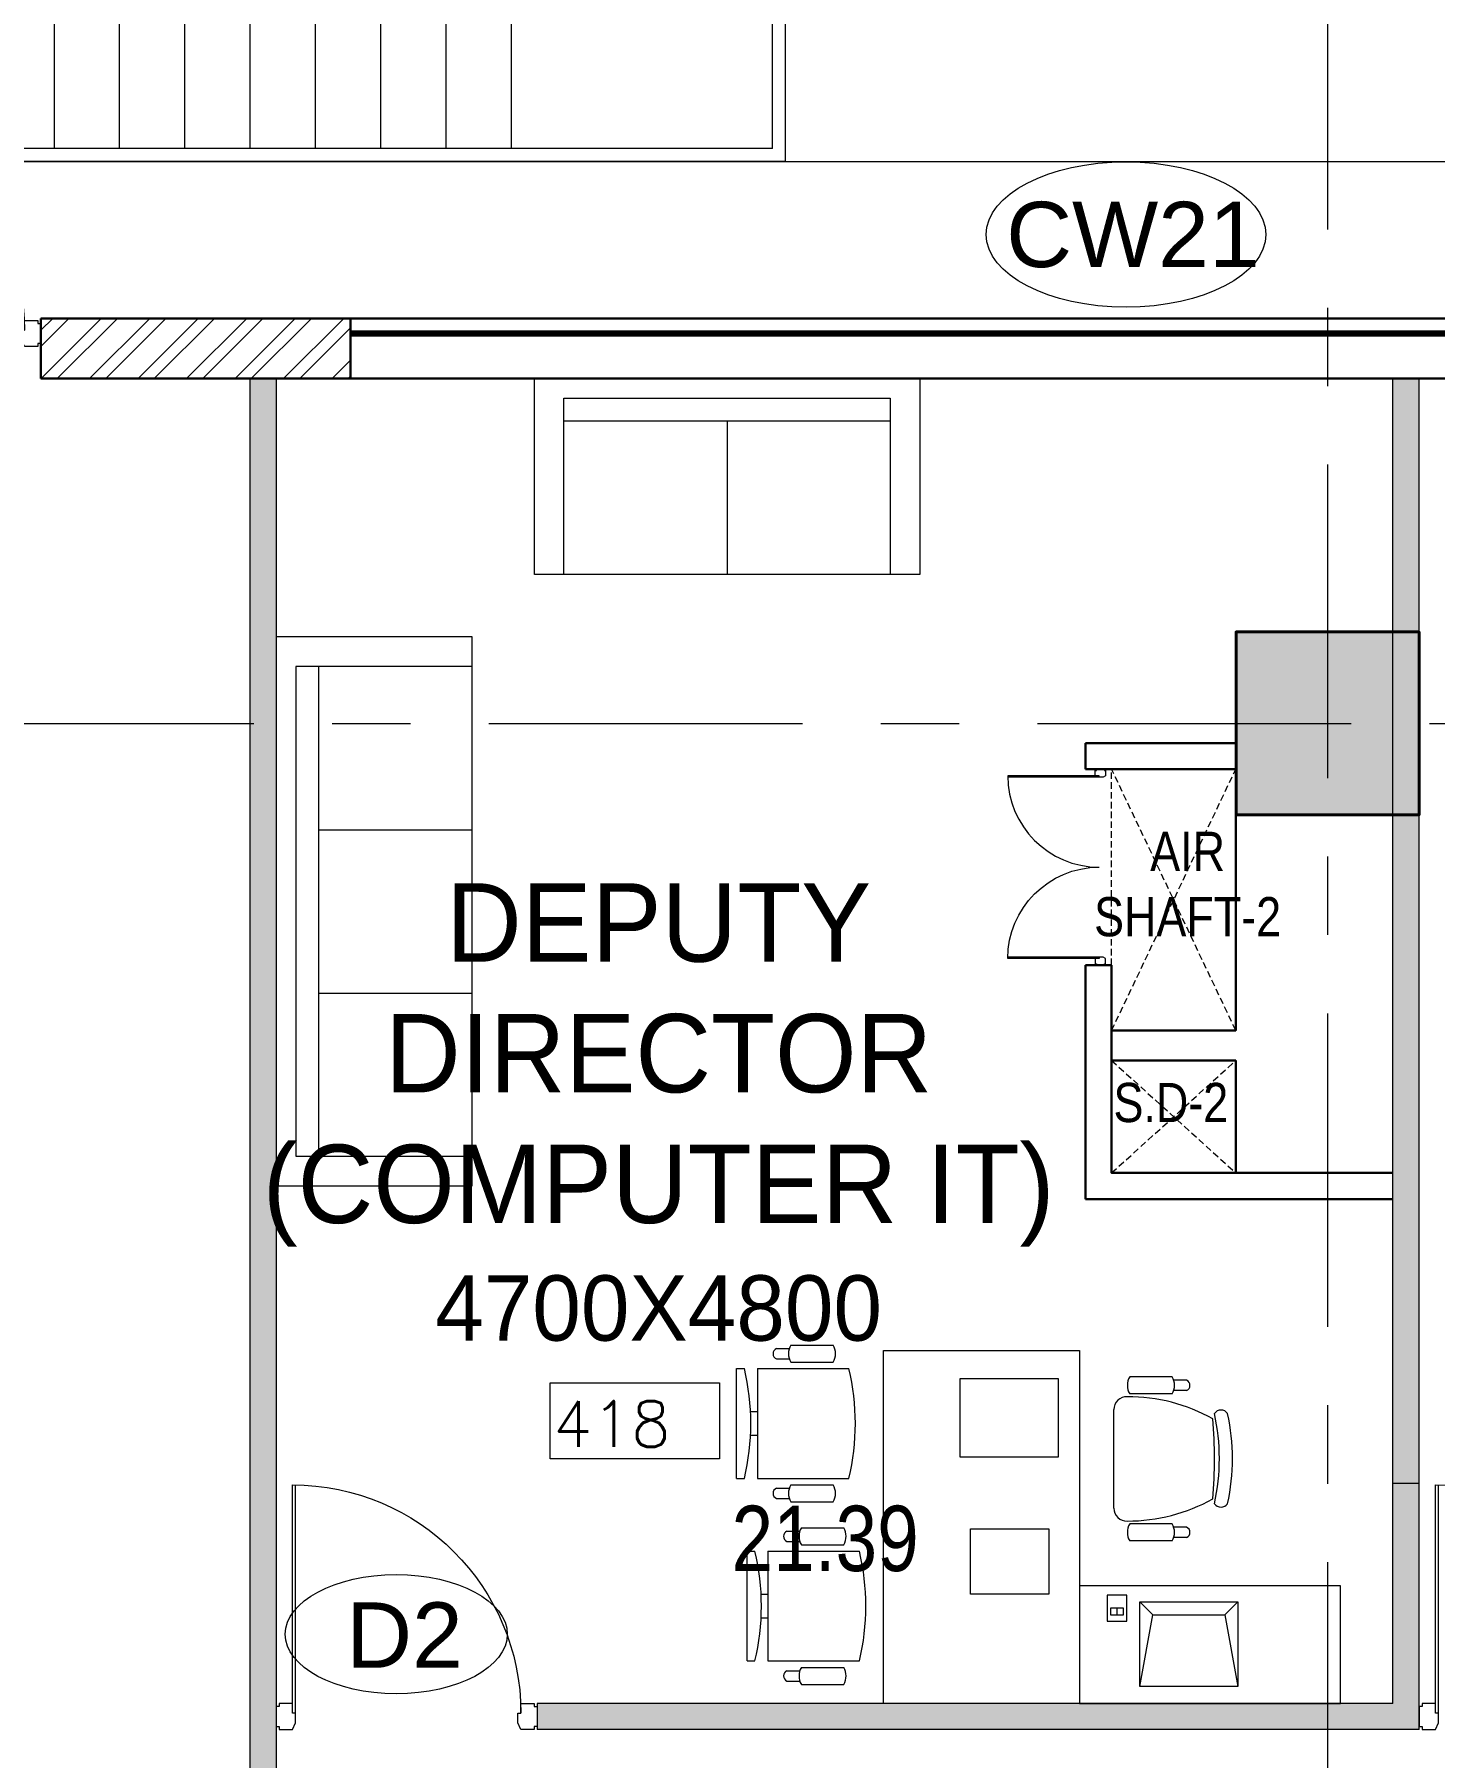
# Model space of a CAD drawing. Header units: millimetres. Extents: x 24487468 to 24959437, y -333213 to 842934.
# Drawn here: x 24743798 to 24749157, y 207783 to 214377 of the extents above; entities that cross this region are included whole.
import ezdxf

# ---------------------------------------------------------------- set-up
doc = ezdxf.new("R2010")
doc.units = ezdxf.units.MM
doc.header["$MEASUREMENT"] = 0
doc.linetypes.add('Centreline', pattern=[21, 12, -3, 3, -3])
doc.linetypes.add('DASHED2', pattern=[0.375, 0.25, -0.125])
for name, color, linetype, lineweight in [('A 0.13 dw', 175, 'Continuous', 5), ('A 0.13furniture', 30, 'Continuous', 0), ('AREA', 7, 'Continuous', 5), ('COLUMN', 12, 'Continuous', 40), ('DIM', 183, 'Continuous', 5), ('HACTH', 8, 'Continuous', 0), ('hatch', 9, 'Continuous', 0), ('p1 plan grid lck', 6, 'Continuous', 5), ('room number', 99, 'Continuous', 20), ('text', 7, 'Continuous', 15), ('TEXT ROOM', 3, 'Continuous', 15), ('wall', 53, 'Continuous', 15), ('Wall1', 37, 'Continuous', 30), ('WALL2', 4, 'Continuous', 15), ('win shutters', 140, 'Continuous', 25), ('WINDOWS', 4, 'Continuous', 9)]:
    doc.layers.add(name, color=color, linetype=linetype, lineweight=lineweight)
doc.styles.add('arial', font='times.ttf')
doc.styles.add('ATTR', font='romans.shx', dxfattribs={"width": 0.8, "height": 0.48})
doc.styles.add('LABEL', font='arial.ttf', dxfattribs={"height": 18})
doc.styles.add('ordinary', font='arial.ttf')
doc.styles.add('ROMANS', font='romans__.ttf')
doc.styles.add('Tahoma', font='technic_.ttf')

# ---------------------------------------------------------------- blocks, each defined once
blk = doc.blocks.new('column 350')
at = {"layer": 'COLUMN', "ltscale": 100}
h = blk.add_hatch(color=256, dxfattribs=at)
h.dxf.hatch_style = 1
h.paths.add_polyline_path([(1327.5, 1037.5), (627.5, 1037.5), (627.5, 337.5), (1327.5, 337.5)])
blk.add_lwpolyline([(627.5, 1037.5), (1327.5, 1037.5), (1327.5, 337.5), (627.5, 337.5)], close=True, dxfattribs=at)
blk = doc.blocks.new('Door1000-flat-3')
at = {"layer": 'A 0.13 dw'}
for p, q in [((-38.00139302830212, 0.005206827539950609), (-38.00303728959989, -11.99523323355243)), ((38.00139302876778, -0.005206826841458678), (-38.00139302830212, 0.005206827539950609)), ((-50.00347719329875, -11.99358897237107), (-50.01046530390158, -62.99545923201367)), ((-50.01046530390158, -62.99545923201367), (-25.01119309896603, -74.99932483729208)), ((-38.00303728959989, -11.99523323355243), (-50.00347719329875, -11.99358897237107)), ((11.99016327084973, -75.00439464265946), (11.9918075321475, -63.00395458156709)), ((11.9918075321475, -63.00395458156709), (49.99320056068245, -63.00916140875779)), ((37.99974876747001, -12.00564688793384), (38.00139302876778, -0.005206826841458678)), ((50.00018867116887, -12.00729114911519), (37.99974876747001, -12.00564688793384)), ((49.99320056068245, -63.00916140875779), (50.00018867116887, -12.00729114911519)), ((-25.01119309896603, -74.99932483729208), (11.99016327084973, -75.00439464265946)), ((-50.13721044559497, -988.0293806078844), (-50.13022233510856, -937.0275103482418)), ((-38.1367705417797, -988.0310248690657), (-50.13721044559497, -988.0293806078844)), ((-50.13022233510856, -937.0275103482418), (-25.12766160757747, -925.0304958313354)), ((-38.13841480307747, -1000.031464930158), (-38.1367705417797, -988.0310248690657)), ((-25.12766160757747, -925.0304958313354), (11.8736947622383, -925.0355656367028)), ((11.8736947622383, -925.0355656367028), (11.87205050094053, -937.0360056977952)), ((11.87205050094053, -937.0360056977952), (49.87344352947548, -937.0412125249859)), ((11.87205050094053, -937.0360056977952), (885.9040901568951, -937.1557627225993)), ((11.8736947622383, -925.0355656367028), (885.8233476526802, -925.1553113731788)), ((37.86601551517379, -988.0414385234471), (37.86437125387602, -1000.04187858454)), ((49.86645541898906, -988.0430827846285), (37.86601551517379, -988.0414385234471)), ((49.87344352947548, -937.0412125249859), (49.86645541898906, -988.0430827846285)), ((37.86437125387602, -1000.04187858454), (-38.13841480307747, -1000.031464930158))]:
    blk.add_line(p, q, dxfattribs=at)
blk.add_lwpolyline([(885.9040901570115, -937.1557627225411), (885.9040901570115, -937.1557627225411, 0.4142135621632033), (11.99180753226392, -63.00395458145067)], format="xyb", dxfattribs=at)
blk = doc.blocks.new('EEXIT')
at = {"layer": 'WINDOWS', "lineweight": 0}
for p, q in [((-6.511558909112034e-08, 4580.623237911612), (-2150.000000268794, 4580.623237915426)), ((-2150.000000268794, 4580.623237915426), (-2150.000000320375, 2780.623238023371)), ((-6.511558909112034e-08, 4580.623237911612), (-1.154839992523193e-07, 2752.682061605155)), ((-50.00000006533586, 4530.623237911612), (-2100.000000271385, 4530.623237915337)), ((-2100.000000271384, 4530.623237915337), (-2100.000000320375, 2752.682061608881)), ((-2100.000000212202, 4530.623237915337), (-1180.461306121061, 4530.623237956315)), ((-50.00000006533586, 4530.623237911612), (-50.000000115484, 2780.623238019645)), ((-1180.461306083947, 3611.084543861449), (-1180.461305942386, 1700.161932051182)), ((-1180.461306083947, 3611.084543861449), (-969.5386940203607, 3611.084543880075)), ((-1130.461306080222, 3561.084543865174), (-1130.461305946112, 1750.161932051182)), ((-1130.461306080222, 3561.084543865174), (-1019.538694024086, 3561.08454387635)), ((-1019.538694024086, 3561.08454387635), (-1019.538694079965, 1750.161932051182)), ((-969.5386940203607, 3611.084543880075), (-969.5386940799654, 1700.161932051182)), ((-2100.000000167638, 3530.623237915337), (-1180.461306076497, 3530.623237956315)), ((-1130.461306076497, 3530.623237956315), (-1019.538694024086, 3530.623237971216)), ((-1100.000000167638, 3530.623237960041), (-1100.000000040978, 1780.623237960041)), ((-1049.999999932945, 3530.623237967491), (-1049.999999988824, 1780.623237974942)), ((-969.538694024086, 3530.623237974942), (-50.00000006332994, 3530.623238019645)), ((-2100.000000156462, 3280.623237915337), (-1180.46130605787, 3280.62323795259)), ((-1130.46130605787, 3280.623237956315), (-1100.000000149012, 3280.623237960041)), ((-1049.999999940395, 3280.623237971216), (-1019.538694031537, 3280.623237971216)), ((-969.5386940315366, 3280.623237974942), (-50.00000005215406, 3280.623238019645)), ((-2100.000000145286, 3030.623237915337), (-1180.461306039244, 3030.623237956315)), ((-1130.461306039244, 3030.623237960041), (-1100.000000130385, 3030.623237960041)), ((-1049.999999947846, 3030.623237971216), (-1019.538694038987, 3030.623237974942)), ((-969.5386940352619, 3030.623237971216), (-50.00000004097819, 3030.623238019645)), ((-2150.000000320375, 2780.623238023371), (-2150.000000233676, 730.6232380158312)), ((-2100.00000013411, 2780.623237915337), (-1180.461306020617, 2780.623237956315)), ((-1130.461306024343, 2780.623237960041), (-1100.000000111759, 2780.623237960041)), ((-1049.999999955297, 2780.623237971216), (-1019.538694046438, 2780.623237974942)), ((-969.5386940464377, 2780.623237974942), (-50.00000002980232, 2780.623238019645)), ((-50.000000115484, 2780.623238019645), (-50.00000003089965, 780.623238019645)), ((-2100.000000320375, 2752.682061612606), (-2100.000000237641, 780.6232380159202)), ((-1.154839992523193e-07, 2752.682061608881), (-3.065203012362146e-08, 730.6232380196452)), ((-2100.000000122935, 2530.623237915337), (-1180.461306005716, 2530.623237956315)), ((-1130.461306005716, 2530.623237960041), (-1100.000000093132, 2530.623237960041)), ((-1049.999999962747, 2530.623237974942), (-1019.538694053888, 2530.623237974942)), ((-969.5386940538883, 2530.623237974942), (-50.00000001862645, 2530.623238019645)), ((-2100.000000111759, 2280.623237915337), (-1180.46130598709, 2280.62323795259)), ((-1130.46130598709, 2280.623237956315), (-1100.000000078231, 2280.623237960041)), ((-1049.999999970198, 2280.623237974942), (-1019.538694061339, 2280.623237974942)), ((-969.5386940613389, 2280.623237974942), (-50.00000000372529, 2280.623238019645)), ((-2100.000000100583, 2030.623237915337), (-1180.461305968463, 2030.62323795259)), ((-1130.461305968463, 2030.623237956315), (-1100.000000059605, 2030.623237960041)), ((-1049.999999981374, 2030.623237971216), (-1019.538694068789, 2030.623237974942)), ((-969.5386940687895, 2030.623237974942), (-49.99999999254942, 2030.623238019645)), ((-2100.000000089407, 1780.623237915337), (-1180.461305949837, 1780.623237956315)), ((-1019.538694079965, 1780.623237960041), (-1130.461305949837, 1780.623237960041)), ((-1049.999999988824, 1780.623237960041), (-1019.538694079965, 1780.623237960041)), ((-969.5386940799654, 1780.623237963766), (-50.00000000372529, 1780.623238004744)), ((-1019.538694079965, 1750.161932051182), (-1130.461305946112, 1750.161932051182)), ((-969.5386940799654, 1700.161932051182), (-1180.461305942386, 1700.161932051182)), ((-3.065203012362146e-08, 730.6232380196452), (-2150.000000233676, 730.6232380158308)), ((-2100.000000212202, 780.6232380159199), (-1180.461306121061, 780.6232379749417)), ((-50.00000003089965, 780.6232380196452), (-2100.000000237641, 780.6232380159199))]:
    blk.add_line(p, q, dxfattribs=at)
blk = doc.blocks.new('*U36')
at = {"layer": 'room number'}
blk.add_lwpolyline([(45.85415721898534, 40.3767143509852), (45.85415721898534, 240.3767143509851), (490.8767006695271, 240.3767143509851), (490.8767006695271, 40.37671435098515)], close=True, dxfattribs=at)
at = {"layer": 'room number', "style": 'ROMANS'}
blk.add_attdef('ROOM_NUM', (53.07551611214876, 72.5178939560894), '', height=120, dxfattribs=at)
blk = doc.blocks.new('md1')
at = {"layer": 'A 0.13 dw'}
for p, q in [((-924.0408607013524, 1799.178878428706), (-936.0413006059825, 1799.177234167524)), ((-936.0413006059825, 1799.177234167524), (-936.0343124940991, 1748.175363907882)), ((-936.0343124940991, 1748.175363907882), (-911.0317517668009, 1736.178349390975)), ((-848.0397189036012, 1811.189732144179), (-924.0425049625337, 1811.179318489798)), ((-924.0425049625337, 1811.179318489798), (-924.0408607013524, 1799.178878428706)), ((-911.0317517668009, 1736.178349390975), (-874.0303953960538, 1736.183419196343)), ((-874.0320396572351, 1748.183859257435), (0, 1748.303616282239)), ((-874.0320396572351, 1748.183859257435), (-836.0306466296315, 1748.189066084626)), ((-874.0303953960538, 1736.183419196343), (-874.0320396572351, 1748.183859257435)), ((-874.0303953960538, 1736.183419196343), (-0.0807425044476986, 1736.303164932819)), ((-848.0380746424198, 1799.189292083087), (-848.0397189036012, 1811.189732144179)), ((-836.0376347377896, 1799.190936344268), (-848.0380746424198, 1799.189292083087)), ((-836.0306466296315, 1748.189066084626), (-836.0376347377896, 1799.190936344268)), ((-936.0413006059825, -50.87361788534326), (-936.0343124940991, 0.1282523742993362)), ((-936.0343124940991, 0.1282523742993362), (-911.0317517668009, 12.12526689120568)), ((-911.0317517668009, 12.12526689120568), (-874.0303953960538, 12.1201970858383)), ((-874.0303953960538, 12.1201970858383), (-874.0320396572351, 0.1197570247459225)), ((-874.0320396572351, 0.1197570247459225), (-836.0306466296315, 0.1145501975552179)), ((-874.0320396572351, 0.1197570247459225), (0, -5.820766091346741e-11)), ((-874.0303953960538, 12.1201970858383), (-0.0807425044476986, 12.00045134936227)), ((-836.0306466296315, 0.1145501975552179), (-836.0376347377896, -50.88732006208738)), ((-924.0408607013524, -50.87526214652462), (-936.0413006059825, -50.87361788534326)), ((-924.0425049625337, -62.875702207617), (-924.0408607013524, -50.87526214652462)), ((-848.0397189036012, -62.88611586199841), (-924.0425049625337, -62.875702207617)), ((-848.0380746424198, -50.88567580090603), (-848.0397189036012, -62.88611586199841)), ((-836.0376347377896, -50.88732006208738), (-848.0380746424198, -50.88567580090603))]:
    blk.add_line(p, q, dxfattribs=at)
for points in [[(0, 1748.303616282181), (0, 1748.303616282181, -0.4142135621632033), (-873.9122826270759, 874.1518081410904)], [(0, 0), (0, 0, 0.4142135621632033), (-873.9122826270759, 874.1518081410904)]]:
    blk.add_lwpolyline(points, format="xyb", dxfattribs=at)
blk = doc.blocks.new('Production Armchair 1-flat-3-flat-1')
at = {"layer": 'A 0.13furniture'}
for p, q in [((175.34375, 301.5948596230883), (224.4197500000009, 301.5723596230673)), ((230.6554999999935, 314.5248596230813), (393.3212500000373, 314.5248596230813)), ((175.4235000000335, 262.0573596230824), (224.6089999999385, 262.0623596230871)), ((230.6554999999935, 249.7223596230906), (393.3212500000373, 249.7223596230906)), ((453.8580000000075, 189.147359623079), (453.8580000000075, -187.6126403769304)), ((175.4235000000335, -260.5201403769315), (224.6089999999385, -260.5276403769094)), ((230.6554999999935, -248.1876403769129), (393.3212500000373, -248.1876403769129)), ((175.34375, -300.0601403769106), (224.4197500000009, -300.0376403769187)), ((230.6554999999935, -312.9876403769304), (393.3212500000373, -312.9876403769304))]:
    blk.add_line(p, q, dxfattribs=at)
for centre, radius, start, end in [((184.5097499999683, 281.8448596230883), 21.77365, 114.89529999752, 245.3357599977508), ((284.4752500000177, 282.1223596230848), 62.82015000000001, 148.9510999986306, 211.0488899955405), ((339.501500000013, 282.1223596230848), 62.820175, 328.9510999986306, 31.0489000013694), ((401.7057499999646, -433.2851403769164), 671.90225, 89.87840000319858, 119.0930999965417), ((404.9962499999674, 189.7873596230929), 48.866225, 359.2519999992008, 92.18640000084834), ((804.3005000000121, -0.0001403769128955901), 804.3005, 167.6021000010033, 192.3978799988534), ((43.7565000000177, 155.6348596230673), 30.259725, 34.29159999757275, 145.7084000024273), ((854.3005000000121, -0.0001403769128955901), 804.3005, 167.6021000010033, 192.3978799988534), ((1964.520499999984, -0.0001403769128955901), 1895.767, 175.3452500008989, 184.6060499995482), ((43.7565000000177, -155.6351403769222), 30.259225, 214.2902299974693, 325.7098000044226), ((401.702500000014, 434.8098596230848), 671.8915, 240.8939800000871, 270.1218999988662), ((404.9965000000084, -188.2501403769129), 48.865925, 267.8132349986418, 0.7480000007991381), ((184.5100000000093, -280.3076403769082), 21.7738, 114.6644999971257, 245.1044199996988), ((284.4752500000177, -280.5876403769071), 62.82020000000001, 148.9510999986306, 211.0488600026608), ((339.501500000013, -280.5876403769071), 62.82015000000001, 328.9510999986306, 31.0489000013694)]:
    blk.add_arc(centre, radius, start, end, dxfattribs=at)
at = {"layer": 'A 0.13furniture', "style": 'ATTR', "text_generation_flag": 4, "width": 0.8000000001380787, "flags": 9}
blk.add_attdef('ESTCODE', (0, 0), '', height=0.1255026428261772, rotation=270, dxfattribs=at)
blk = doc.blocks.new('Executive Armchair 1-flat-5-flat-1')
at = {"layer": 'A 0.13furniture'}
for p, q in [((-207.9205000000075, 299.742499999993), (-369.91949999996, 299.742499999993)), ((-152.6090000000549, 286.8125), (-201.7177499999525, 286.7925000000105)), ((-80.00175000005402, 209.8875000000116), (-430.0547500000102, 209.8875000000116)), ((-207.9205000000075, 234.9400000000023), (-369.91949999996, 234.9400000000023)), ((-152.6887499999721, 247.2749999999942), (-200.6104999999516, 247.2799999999988)), ((-80.00175000005402, -209.890000000014), (-80.00175000005402, 209.8875000000116)), ((0, 210), (-30.00249999994412, 210)), ((0, 210), (0, -210)), ((-53.85974999994505, 45), (-80.00175000005402, 45)), ((-80.00175000005402, -45), (-53.84050000004936, -45)), ((-80.00175000005402, -209.890000000014), (-430.0010000000475, -209.890000000014)), ((-207.9205000000075, -234.9425000000047), (-369.91949999996, -234.9425000000047)), ((-152.6887499999721, -247.2774999999965), (-200.6104999999516, -247.2825000000012)), ((0, -210), (-30.00249999994412, -210)), ((-207.9205000000075, -299.7449999999953), (-369.91949999996, -299.7449999999953)), ((-152.6090000000549, -286.8150000000023), (-201.7177499999525, -286.7950000000128))]:
    blk.add_line(p, q, dxfattribs=at)
for centre, radius, start, end in [((-316.0987500000047, 267.3424999999988), 62.82114999999999, 148.9514000006655, 211.0487000021119), ((-261.7412499999627, 267.3424999999988), 62.82122500000001, 328.9514000006655, 31.04858999980308), ((-161.7745000000577, 267.0625), 21.773475, 294.6640000012072, 65.10488999942481), ((439.4467500000028, 0.1099999999860302), 894.4492500000001, 166.4359999990614, 193.5787999996963), ((839.5794999999925, 0), 894.58, 166.4232999988904, 193.5767000011095), ((-316.0990000000456, -267.3424999999988), 62.82100000000001, 148.951299997888, 211.0487000021119), ((-261.7410000000382, -267.3424999999988), 62.82100000000001, 328.951299997888, 31.04867000007751), ((-161.7745000000577, -267.0650000000023), 21.773425, 294.8949000032694, 65.33615000054967)]:
    blk.add_arc(centre, radius, start, end, dxfattribs=at)
at = {"layer": 'A 0.13furniture', "style": 'ATTR', "text_generation_flag": 4, "width": 0.800000000050175, "flags": 9}
blk.add_attdef('ESTCODE', (0, 0), '', height=0.1198976954910904, rotation=90, dxfattribs=at)
blk = doc.blocks.new('Executive Armchair 1-flat-6-flat-1')
at = {"layer": 'A 0.13furniture'}
for p, q in [((-207.9205000000075, 299.742499999993), (-369.91949999996, 299.742499999993)), ((-152.6090000000549, 286.8125), (-201.7177499999525, 286.7925000000105)), ((-80.00175000005402, 209.8875000000116), (-430.0547500000102, 209.8875000000116)), ((-207.9205000000075, 234.9400000000023), (-369.91949999996, 234.9400000000023)), ((-152.6887499999721, 247.2749999999942), (-200.6104999999516, 247.2799999999988)), ((-80.00175000005402, -209.890000000014), (-80.00175000005402, 209.8875000000116)), ((0, 210), (-30.00249999994412, 210)), ((0, 210), (0, -210)), ((-53.85974999994505, 45), (-80.00175000005402, 45)), ((-80.00175000005402, -45), (-53.84050000004936, -45)), ((-80.00175000005402, -209.890000000014), (-430.0010000000475, -209.890000000014)), ((-207.9205000000075, -234.9425000000047), (-369.91949999996, -234.9425000000047)), ((-152.6887499999721, -247.2774999999965), (-200.6104999999516, -247.2825000000012)), ((0, -210), (-30.00249999994412, -210)), ((-207.9205000000075, -299.7449999999953), (-369.91949999996, -299.7449999999953)), ((-152.6090000000549, -286.8150000000023), (-201.7177499999525, -286.7950000000128))]:
    blk.add_line(p, q, dxfattribs=at)
for centre, radius, start, end in [((-316.0987500000047, 267.3424999999988), 62.82114999999999, 148.9514000006655, 211.0487000021119), ((-261.7412499999627, 267.3424999999988), 62.82122500000001, 328.9514000006655, 31.04858999980308), ((-161.7745000000577, 267.0625), 21.773475, 294.6640000012072, 65.10488999942481), ((439.4467500000028, 0.1099999999860302), 894.4492500000001, 166.4359999990614, 193.5787999996963), ((839.5794999999925, 0), 894.58, 166.4232999988904, 193.5767000011095), ((-316.0990000000456, -267.3424999999988), 62.82100000000001, 148.951299997888, 211.0487000021119), ((-261.7410000000382, -267.3424999999988), 62.82100000000001, 328.951299997888, 31.04867000007751), ((-161.7745000000577, -267.0650000000023), 21.773425, 294.8949000032694, 65.33615000054967)]:
    blk.add_arc(centre, radius, start, end, dxfattribs=at)
at = {"layer": 'A 0.13furniture', "style": 'ATTR', "text_generation_flag": 4, "width": 0.800000000050175, "flags": 9}
blk.add_attdef('ESTCODE', (0, 0), '', height=0.1198976954910904, rotation=90, dxfattribs=at)
blk = doc.blocks.new('ASD-flat-1-flat-1')
at = {"layer": 'A 0.13furniture'}
for p, q in [((552383.1420097942, -73628.4845165927), (551383.1420097942, -73628.4845165927)), ((551383.1420097942, -73628.4845165927), (551383.1420097942, -74078.4845165927)), ((551776.6562315878, -74017.45390817989), (551776.6562315878, -73692.45390817989)), ((551826.6562315878, -73967.45390817989), (551776.6562315878, -73692.45390817989)), ((551776.6562315878, -73692.45390817989), (552151.6562315878, -73692.45390817989)), ((552151.6562315878, -73692.45390817989), (552101.6562315878, -73967.45390817989)), ((552151.6562315878, -73692.45390817989), (552151.6562315878, -74017.45390817989)), ((551776.6562315878, -74017.45390817989), (551826.6562315878, -73967.45390817989)), ((552101.6562315878, -73967.45390817989), (551826.6562315878, -73967.45390817989)), ((552101.6562315878, -73967.45390817989), (552151.6562315878, -74017.45390817989)), ((552201.6562315878, -73942.45390817983), (552201.6562315878, -74042.45390817983)), ((552276.6562315878, -73942.45390817983), (552201.6562315878, -73942.45390817983)), ((552214.1562315878, -73967.45390817983), (552214.1562315878, -73992.45390817983)), ((552264.1562315878, -73967.45390817983), (552214.1562315878, -73967.45390817983)), ((552239.1562315878, -73967.45390817983), (552239.1562315878, -73992.45390817983)), ((552264.1562315878, -73992.45390817983), (552264.1562315878, -73967.45390817983)), ((552276.6562315878, -74042.45390817983), (552276.6562315878, -73942.45390817983)), ((552151.6562315878, -74017.45390817989), (551776.6562315878, -74017.45390817989)), ((552201.6562315878, -74042.45390817983), (552276.6562315878, -74042.45390817983)), ((552214.1562315878, -73992.45390817983), (552264.1562315878, -73992.45390817983)), ((551383.1420097942, -74078.4845165927), (552383.1420097942, -74078.4845165927))]:
    blk.add_line(p, q, dxfattribs=at)
for points in [[(553133.1420097942, -73628.4845165927), (553133.1420097942, -74978.4845165927), (552383.1420097942, -74978.4845165927), (552383.1420097942, -73628.4845165927)], [(552800.5685680993, -74296.41846486926), (552500.5685681002, -74296.41846487019), (552500.5685680993, -74046.41846487112), (552800.5685680993, -74046.41846486926)], [(552839.3923709919, -74871.20685408183), (552464.3923709933, -74871.20685408276), (552464.3923709923, -74571.20685408276), (552839.3923709919, -74571.20685408276)]]:
    blk.add_lwpolyline(points, close=True, dxfattribs=at)
for name, p in [('Executive Armchair 1-flat-6-flat-1', (553655.3120365702, -74000.62992630538)), ('Production Armchair 1-flat-3-flat-1', (551797.2712294711, -74564.89895323731)), ('Executive Armchair 1-flat-5-flat-1', (553695.6122145262, -74699.40899612207))]:
    blk.add_blockref(name, p, dxfattribs=at)
at = {"layer": 'A 0.13furniture', "style": 'ATTR', "width": 0.8, "flags": 9}
blk.add_attdef('ESTCODE', (551776.6562315878, -73692.45390817989), '', height=0.00147436328125, dxfattribs=at)
blk = doc.blocks.new("84'' Sofa-flat-3-flat-1")
at = {"layer": 'A 0.13furniture'}
for p, q in [((-1987.5, -75), (-1987.5, -749.999925000011)), ((-112.5, -75), (-1987.5, -75)), ((-112.5, -749.999925000011), (-112.5, -75)), ((-112.5, -162.5), (-1987.5, -162.5)), ((-1362.5, -162.5), (-1362.5, -749.999925000011)), ((-737.5, -162.5), (-737.5, -749.999925000011))]:
    blk.add_line(p, q, dxfattribs=at)
blk.add_lwpolyline([(0, -749.999925000011), (0, 0), (-2100, 0), (-2100, -749.999925000011)], close=True, dxfattribs=at)
at = {"layer": 'A 0.13furniture', "style": 'ATTR', "text_generation_flag": 4, "width": 0.7999999999756081, "flags": 9}
blk.add_attdef('ESTCODE', (0, 0), '', height=0.4200000000128057, rotation=180, dxfattribs=at)
blk = doc.blocks.new('s11')
at = {"layer": 'A 0.13furniture'}
for p, q in [((-1362.500000007451, 674.9999249987304), (-1362.500000007451, 0)), ((-112.5000000074506, 674.9999249987304), (-1362.500000007451, 674.9999249987304)), ((-112.5000000074506, 0), (-112.5000000074506, 674.9999249987304)), ((-1362.500000007451, 587.4999249987304), (-1362.500000007451, 0)), ((-112.5000000074506, 587.4999249987304), (-1362.500000007451, 587.4999249987304)), ((-737.5000000074506, 587.4999249987304), (-737.5000000074506, 0))]:
    blk.add_line(p, q, dxfattribs=at)
blk.add_lwpolyline([(-7.450580596923828e-09, 0), (-7.450580596923828e-09, 749.9999249987304), (-1475.000000007451, 749.9999249987304), (-1475.000000007451, 0)], close=True, dxfattribs=at)
at = {"layer": 'A 0.13furniture', "style": 'ATTR', "text_generation_flag": 4, "width": 0.7999999999756081, "flags": 9}
blk.add_attdef('ESTCODE', (-7.450580596923828e-09, 749.9999249987304), '', height=0.4200000000128057, rotation=180, dxfattribs=at)

msp = doc.modelspace()

# ---------------------------------------------------------------- hatches: boundary and pattern name
at = {"layer": 'hatch', "ltscale": 100}
h = msp.add_hatch(dxfattribs=at)
h.set_pattern_fill('ANSI32', color=256, scale=350)
h.set_pattern_definition([(45, (0, 0), (-92.80776503073436, 92.80776503073437), []), (45, (61.87184325, 0), (-92.80776503073436, 92.80776503073437), [])])
h.paths.add_polyline_path([(24742822.69951667, 219190.2741758711), (24740897.69980092, 219189.5838046666), (24740897.82369841, 218790.2741758711), (24740897.82369841, 218560.2741758711), (24741127.8950737, 218560.2741758711), (24741127.77115062, 218959.6663013862), (24742592.69951667, 218960.1916751576), (24742592.69951667, 213175.4999304435), (24742822.69951667, 213175.4999304435)])
h.paths.add_polyline_path([(24745007.69951673, 213290.4999304435), (24743822.7362072, 213290.4999304435), (24743822.7362072, 213060.4999304435), (24745007.69951673, 213060.4999304435)])
h.paths.add_polyline_path([(24756823.22699136, 213890.4999304435), (24755508.22699142, 213890.4999304435), (24755508.22699142, 213060.4999304436), (24756823.22699136, 213060.4999304436)])
h.paths.add_polyline_path([(24755623.22699136, 213175.4999304436), (24755623.22699136, 213775.4999304435), (24756708.22699137, 213775.4999304435), (24756708.22699136, 213175.4999304436)], flags=16)
h = msp.add_hatch(dxfattribs=at)
h.set_pattern_fill('ANSI36', color=256, scale=350)
h.set_pattern_definition([(45, (0, 0), (23.20194125768359, 85.07378461150648), [109.375, -21.875, 0, -21.875])])
h.paths.add_polyline_path([(24742822.69951667, 213175.4999304435), (24742722.69951676, 213175.4999304435), (24742722.69951676, 207890.4999536294), (24742822.69951675, 207890.4999536294)])
h.paths.add_polyline_path([(24744722.69951676, 213060.4999304435), (24744622.69951676, 213060.4999304435), (24744622.69951676, 206970.5655571387), (24744722.69951675, 206970.5655571387)])
h.paths.add_polyline_path([(24749097.69951668, 208831.8344025611), (24748997.69951667, 208831.8344025611), (24748997.69951667, 207990.4999536297), (24745722.69951675, 207990.4999536297), (24745722.69951675, 207890.4999536294), (24749097.69951668, 207890.4999536293)])
h.paths.add_polyline_path([(24749097.69951668, 211390.499930443), (24748997.69951667, 211390.4999304431), (24748997.69951667, 208831.8344025611), (24749097.69951668, 208831.8344025611)])
h.paths.add_polyline_path([(24749097.69951668, 213060.4999304434), (24748997.69951667, 213060.4999304434), (24748997.69951667, 211390.4999304431), (24749097.69951668, 211390.499930443)])

# ---------------------------------------------------------------- linework, layer by layer
at = {"layer": 'HACTH', "linetype": 'DASHED2', "ltscale": 100}
for p, q in [((24747921.11712294, 210815.5009935718, -0.0005018872101393215), (24747921.11712294, 211565.5010608317, -0.0005028910701204213)), ((24748396.11903368, 210565.4940806877, -0.0005028910701204213), (24747921.11712294, 211565.5010608317, -0.0005028910701204213)), ((24747921.11712294, 210565.4940806877, -0.0005028910701204213), (24748396.11903368, 211565.5010608317, -0.0005028910701204213)), ((24747921.11712294, 210020.4966754891, -0.0005028910701204213), (24748396.11712294, 210450.4940806877, -0.0005028910701204213)), ((24747921.11903322, 210450.4940806877, -0.0005028910701204213), (24748396.11712294, 210020.4966754891, -0.0002810099956203404))]:
    msp.add_line(p, q, dxfattribs=at)
at = {"layer": 'p1 plan grid lck', "linetype": 'Centreline', "ltscale": 100}
for p, q in [((24748747.69951667, 223231.0000000056), (24748747.69951668, 176383.9886399333)), ((24709837.35604354, 211740.4999304436), (24762027.12792066, 211740.4999304434))]:
    msp.add_line(p, q, dxfattribs=at)
at = {"layer": 'text', "ltscale": 100}
for centre, major_axis, ratio in [((24747976.04634898, 213611.7171503279), (-535.142760809511, 0), 0.5199658860051468), ((24745182.86293982, 208255.1503936529), (-424.7584629692137, 0), 0.5372841811807608)]:
    msp.add_ellipse(centre, major_axis=major_axis, ratio=ratio, dxfattribs=at)
at = {"layer": 'wall', "ltscale": 100}
msp.add_line((24742822.69951667, 213890.4999304435), (24755508.22699136, 213890.4999304435), dxfattribs=at)
at = {"layer": 'Wall1', "ltscale": 100}
for p, q in [((24743822.7362072, 213290.4999304435), (24755508.22699136, 213290.4999304432)), ((24743822.7362072, 213290.4999304435), (24743822.7362072, 213060.4999304435)), ((24745007.69951667, 213290.4999304435), (24745007.69951667, 213175.4999304435)), ((24745007.69951673, 213290.4999304435), (24745007.69951673, 213060.4999304435)), ((24743822.7362072, 213060.4999304435), (24755508.22699136, 213060.4999304432)), ((24748396.11903368, 211665.5010608317, -0.0005028910701204213), (24747821.11712294, 211665.5010608317, -0.0005028910701204213)), ((24747821.11712294, 211665.5010608317, -0.0005028910701199152), (24747821.11712294, 211565.5010608317, -0.0005030444730324363)), ((24748396.11903368, 211565.5010608317, -0.0005028910701204213), (24747821.11712294, 211565.5010608317, -0.0005028910701204213)), ((24747821.11712295, 210815.5009935718, -0.0005041949949795223), (24747821.11712294, 209920.4966754891, -0.0005055679576706495)), ((24747921.11712294, 210815.5009935718, -0.0005018872101394075), (24747821.11712295, 210815.5009935718, -0.0005041949949794455)), ((24747921.11712294, 210815.5009935718, -0.0005028910701204213), (24747921.11712294, 210020.4966754891, -0.0005028910701204213)), ((24747921.11712294, 210020.4966754891, -0.0005028910701204213), (24748997.69951668, 210020.4966754891)), ((24747821.11712294, 209920.4966754891, -0.0005496028752762783), (24748997.69951668, 209920.4966754891))]:
    msp.add_line(p, q, dxfattribs=at)
at = {"layer": 'Wall1', "ltscale": 100, "elevation": -0.0005028910701204213}
msp.add_lwpolyline([(24747921.11712294, 211565.5010608317), (24748396.11903368, 211565.5010608317), (24748396.11903368, 210565.4940806877), (24747921.11712294, 210565.4940806877), (24747921.11712294, 210815.5009935718)], dxfattribs=at)
msp.add_lwpolyline([(24747921.11903322, 210450.4940806877), (24748396.11712294, 210450.4940806877), (24748396.11712294, 210020.4966754891), (24747921.11903322, 210020.4966754891)], close=True, dxfattribs=at)
at = {"layer": 'WALL2', "ltscale": 100}
for p, q in [((24744622.69951676, 213060.4999304435), (24744622.69951676, 207890.4999536294)), ((24744622.69951676, 213060.4999304435), (24744622.69951676, 206970.5655571387)), ((24744722.69951675, 213060.4999304435), (24744722.69951675, 207890.4999536294)), ((24744722.69951676, 213060.4999304435), (24744722.69951675, 206970.5655571387)), ((24748997.69951667, 207990.4999536298), (24748997.69951667, 213060.4999304434)), ((24749097.69951668, 207890.4999536293), (24749097.69951668, 213060.4999304434)), ((24748997.69951667, 207990.4999536297), (24748997.69951667, 208831.8344025611)), ((24749097.69951667, 208831.8344025611), (24748997.69951667, 208831.8344025611)), ((24749097.69951668, 207890.4999536293), (24749097.69951667, 208831.8344025611)), ((24748997.69951667, 207990.4999536297), (24745722.69951675, 207990.4999536297)), ((24745722.69951675, 207990.4999536297), (24745722.69951675, 207890.4999536294)), ((24749097.69951668, 207890.4999536293), (24745722.69951675, 207890.4999536294))]:
    msp.add_line(p, q, dxfattribs=at)
at = {"layer": 'win shutters', "ltscale": 100, "const_width": 25}
msp.add_lwpolyline([(24745007.69951667, 213232.9999304435), (24755508.22699136, 213232.9999304435)], dxfattribs=at)

# ---------------------------------------------------------------- block references
at = {"layer": 'A 0.13 dw', "xscale": -1}
for p, rotation in [((24743822.73618843, 213233.136952205), 270), ((24745722.69951675, 207940.4999536293), 270.0000000000001), ((24750097.73618843, 207940.4999536296), 270.0000000000001)]:
    msp.add_blockref('Door1000-flat-3', p, dxfattribs=dict(at, rotation=rotation))
at = {"layer": 'A 0.13furniture', "xscale": -1}
msp.add_blockref('s11', (24745711.43420251, 212310.5000054448), dxfattribs=at)
at = {"layer": 'A 0.13furniture'}
for name, p, rotation in [("84'' Sofa-flat-3-flat-1", (24744722.69951675, 212071.4098609572), 89.99999999999999), ('ASD-flat-1-flat-1', (25300180.76011652, 134362.015437037), 180)]:
    msp.add_blockref(name, p, dxfattribs=dict(at, rotation=rotation))
at = {"layer": 'COLUMN', "rotation": 89.99999999994951}
msp.add_blockref('column 350', (24749435.19951667, 210762.9999304427), dxfattribs=at)
at = {"layer": 'DIM', "rotation": 270}
msp.add_blockref('EEXIT', (24742092.07627865, 213890.4999303785), dxfattribs=at)
at = {"layer": 'room number', "xscale": 1.456692913385827, "yscale": 1.456692913385827, "zscale": 0.984251968503937}
msp.add_blockref('*U36', (24745705.57725345, 208866.9650125005), dxfattribs=at).add_auto_attribs({'ROOM_NUM': '418'})
at = {"layer": 'WALL2', "xscale": -0.4001994771859112, "yscale": 0.4001994771859112, "zscale": 0.4001994771859112}
msp.add_blockref('md1', (24747523.46458747, 210840.6659607125, -0.0005028910701204213), dxfattribs=at)

# ---------------------------------------------------------------- texts
at = {"layer": 'AREA', "insert": (24746466.11709275, 208746.7913464913), "char_height": 249.999, "width": 853.1215875, "attachment_point": 1, "style": 'Tahoma'}
msp.add_mtext('21.39', dxfattribs=at)
at = {"layer": 'text', "ltscale": 100, "insert": (24747517.41944576, 213736.8857538185), "char_height": 250, "width": 373.5127198249102, "attachment_point": 1, "style": 'ordinary'}
msp.add_mtext('CW21', dxfattribs=at)
at = {"layer": 'text', "char_height": 150, "width": 4499.813624415048, "attachment_point": 2, "style": 'LABEL'}
for s, insert in [('\\pi-450,l600,t600;{\\fTechnic|b0|i0|c2|p2;AIR \\PSHAFT-2}', (24748136.86549946, 211326.0620132111)), ('\\pi-450,l600,t600;{\\fTechnic|b0|i0|c2|p2;S.D-2}', (24748072.72584685, 210364.9081580802))]:
    msp.add_mtext(s, dxfattribs=dict(at, insert=insert))
at = {"layer": 'text', "ltscale": 100, "insert": (24744990.97637421, 208376.8123605565), "char_height": 200, "attachment_point": 1, "style": 'ordinary'}
msp.add_mtext_dynamic_manual_height_columns('{\\H1.25x;D2}', width=373.5127198249102, gutter_width=15, heights=[0], dxfattribs=at)
at = {"layer": 'TEXT ROOM', "insert": (24746186.91323024, 210251.8132340216), "char_height": 300, "width": 3433.103105908474, "attachment_point": 5, "style": 'arial'}
msp.add_mtext('{\\fNirmala UI|b0|i0|c0|p34;DEPUTY\\PDIRECTOR (COMPUTER IT)\\P\\H0.83333x;4700X4800}', dxfattribs=at)

doc.saveas('drawing.dxf')
